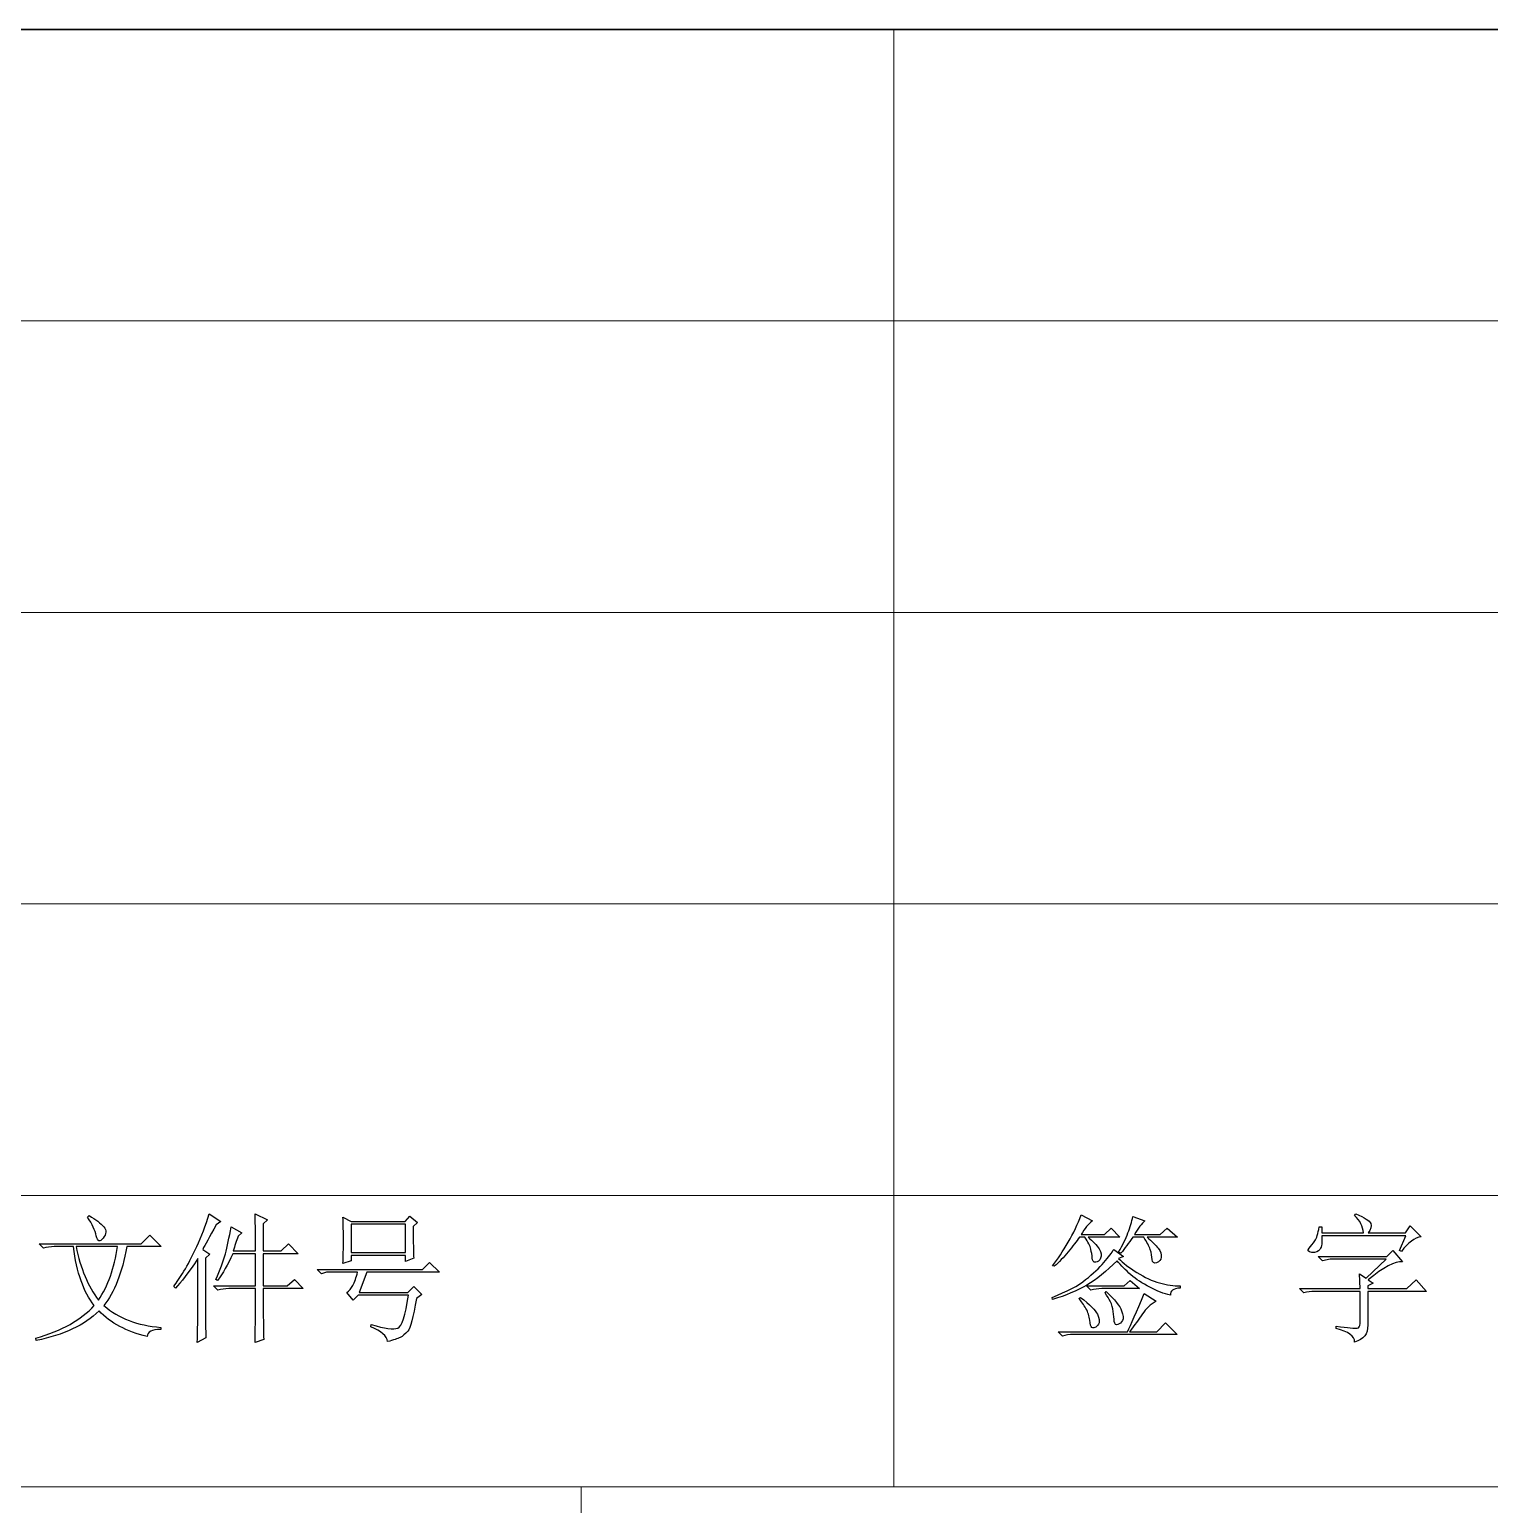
# Model space of a CAD drawing. Header units: millimetres. Extents: x -894 to 2281, y 379 to 1725.
# Drawn here: x -671.7 to -559.2, y 489.7 to 603.3 of the extents above; entities that cross this region are included whole.
import ezdxf

# ---------------------------------------------------------------- set-up
doc = ezdxf.new("R2010")
doc.units = ezdxf.units.MM
doc.layers.add('layer 1', color=7, linetype='Continuous')

msp = doc.modelspace()

# ---------------------------------------------------------------- linework, layer by layer
at = {"layer": 'layer 1', "lineweight": 35}
msp.add_open_spline([(93.735, 603.34), (93.735, 603.34), (-773.752, 603.34), (-773.752, 603.34)], degree=3, dxfattribs=at)
at = {"layer": 'layer 1', "color": 1, "lineweight": 9}
for points in [[(-605.074, 603.34), (-605.074, 603.34), (-605.074, 603.34), (-605.074, 603.34)], [(-605.074, 603.34), (-605.074, 603.34), (-605.074, 491.02), (-605.074, 491.02)], [(-484.589, 580.876), (-484.589, 580.876), (-773.752, 580.876), (-773.752, 580.876)], [(-484.589, 558.412), (-484.589, 558.412), (-773.752, 558.412), (-773.752, 558.412)], [(-484.589, 535.948), (-484.589, 535.948), (-773.752, 535.948), (-773.752, 535.948)], [(-484.589, 513.484), (-484.589, 513.484), (-773.752, 513.484), (-773.752, 513.484)], [(-195.427, 491.02), (-195.427, 491.02), (-773.752, 491.02), (-773.752, 491.02)], [(-629.171, 491.02), (-629.171, 491.02), (-629.171, 401.164), (-629.171, 401.164)]]:
    msp.add_open_spline(points, degree=3, dxfattribs=at)
at = {"layer": 'layer 1', "color": 1}
for points, knots in [([(-667.095, 511.929), (-667.095, 511.929), (-667.221, 511.803), (-667.221, 511.803), (-667.221, 511.803), (-666.857, 511.27), (-666.633, 510.786), (-666.548, 510.352), (-666.548, 510.352), (-666.464, 509.918), (-666.29, 509.862), (-666.023, 510.183), (-666.023, 510.183), (-665.757, 510.506), (-665.743, 510.8), (-665.982, 511.068), (-665.982, 511.068), (-666.22, 511.333), (-666.591, 511.62), (-667.095, 511.929)], [0, 0, 0, 0, 0.2, 0.2, 0.2, 0.2, 0.4, 0.4, 0.4, 0.4, 0.6, 0.6, 0.6, 0.6, 0.8, 0.8, 0.8, 0.8, 1, 1, 1, 1]), ([(-658.77, 502.132), (-658.77, 502.132), (-658.097, 502.511), (-658.097, 502.511), (-658.097, 502.511), (-658.126, 503.183), (-658.14, 503.772), (-658.14, 504.278), (-658.14, 504.278), (-658.14, 504.278), (-658.14, 508.649), (-658.14, 508.649), (-658.14, 508.649), (-658.14, 508.649), (-657.803, 508.944), (-657.803, 508.944), (-657.803, 508.944), (-657.803, 508.944), (-658.35, 509.322), (-658.35, 509.322), (-658.35, 509.322), (-658.181, 509.631), (-657.831, 510.26), (-657.299, 511.215), (-657.299, 511.215), (-657.299, 511.215), (-656.961, 511.466), (-656.961, 511.466), (-656.961, 511.466), (-656.961, 511.466), (-657.846, 512.054), (-657.846, 512.054), (-657.846, 512.054), (-658.126, 511.157), (-658.449, 510.318), (-658.813, 509.532), (-658.813, 509.532), (-659.177, 508.748), (-659.505, 508.116), (-659.799, 507.641), (-659.799, 507.641), (-660.096, 507.164), (-660.354, 506.771), (-660.578, 506.463), (-660.578, 506.463), (-660.578, 506.463), (-660.453, 506.337), (-660.453, 506.337), (-660.453, 506.337), (-660.031, 506.757), (-659.457, 507.514), (-658.728, 508.608), (-658.728, 508.608), (-658.728, 508.608), (-658.728, 504.15), (-658.728, 504.15), (-658.728, 504.15), (-658.728, 503.675), (-658.743, 503.002), (-658.77, 502.132)], [0, 0, 0, 0, 0.0666667, 0.0666667, 0.0666667, 0.0666667, 0.1333333, 0.1333333, 0.1333333, 0.1333333, 0.2, 0.2, 0.2, 0.2, 0.2666667, 0.2666667, 0.2666667, 0.2666667, 0.3333333, 0.3333333, 0.3333333, 0.3333333, 0.4, 0.4, 0.4, 0.4, 0.4666667, 0.4666667, 0.4666667, 0.4666667, 0.5333333, 0.5333333, 0.5333333, 0.5333333, 0.6, 0.6, 0.6, 0.6, 0.6666667, 0.6666667, 0.6666667, 0.6666667, 0.7333333, 0.7333333, 0.7333333, 0.7333333, 0.8, 0.8, 0.8, 0.8, 0.8666667, 0.8666667, 0.8666667, 0.8666667, 0.9333333, 0.9333333, 0.9333333, 0.9333333, 1, 1, 1, 1]), ([(-654.27, 509.196), (-654.27, 509.196), (-655.995, 509.196), (-655.995, 509.196), (-655.995, 509.196), (-655.883, 509.588), (-655.758, 509.966), (-655.616, 510.332), (-655.616, 510.332), (-655.616, 510.332), (-655.322, 510.583), (-655.322, 510.583), (-655.322, 510.583), (-655.322, 510.583), (-656.163, 511.046), (-656.163, 511.046), (-656.163, 511.046), (-656.303, 510.234), (-656.45, 509.539), (-656.604, 508.965), (-656.604, 508.965), (-656.759, 508.389), (-657.004, 507.738), (-657.34, 507.01), (-657.34, 507.01), (-657.34, 507.01), (-657.214, 506.925), (-657.214, 506.925), (-657.214, 506.925), (-656.795, 507.458), (-656.402, 508.145), (-656.037, 508.987), (-656.037, 508.987), (-656.037, 508.987), (-654.27, 508.987), (-654.27, 508.987), (-654.27, 508.987), (-654.27, 508.987), (-654.27, 506.506), (-654.27, 506.506), (-654.27, 506.506), (-654.27, 506.506), (-657.509, 506.506), (-657.509, 506.506), (-657.509, 506.506), (-657.509, 506.506), (-657.173, 506.168), (-657.173, 506.168), (-657.173, 506.168), (-656.92, 506.253), (-656.64, 506.296), (-656.332, 506.296), (-656.332, 506.296), (-656.332, 506.296), (-654.27, 506.296), (-654.27, 506.296), (-654.27, 506.296), (-654.27, 504.893), (-654.285, 503.506), (-654.314, 502.132), (-654.314, 502.132), (-654.314, 502.132), (-653.641, 502.385), (-653.641, 502.385), (-653.641, 502.385), (-653.668, 502.833), (-653.682, 504.136), (-653.682, 506.296), (-653.682, 506.296), (-653.682, 506.296), (-650.613, 506.296), (-650.613, 506.296), (-650.613, 506.296), (-650.613, 506.296), (-651.285, 507.01), (-651.285, 507.01), (-651.285, 507.01), (-651.285, 507.01), (-651.833, 506.506), (-651.833, 506.506), (-651.833, 506.506), (-651.833, 506.506), (-653.682, 506.506), (-653.682, 506.506), (-653.682, 506.506), (-653.682, 506.506), (-653.682, 508.987), (-653.682, 508.987), (-653.682, 508.987), (-653.682, 508.987), (-650.991, 508.987), (-650.991, 508.987), (-650.991, 508.987), (-650.991, 508.987), (-651.748, 509.742), (-651.748, 509.742), (-651.748, 509.742), (-651.748, 509.742), (-652.295, 509.196), (-652.295, 509.196), (-652.295, 509.196), (-652.295, 509.196), (-653.682, 509.196), (-653.682, 509.196), (-653.682, 509.196), (-653.682, 509.196), (-653.682, 511.299), (-653.682, 511.299), (-653.682, 511.299), (-653.682, 511.299), (-653.347, 511.593), (-653.347, 511.593), (-653.347, 511.593), (-653.347, 511.593), (-654.314, 512.054), (-654.314, 512.054), (-654.314, 512.054), (-654.285, 511.215), (-654.27, 510.26), (-654.27, 509.196)], [0, 0, 0, 0, 0.0333333, 0.0333333, 0.0333333, 0.0333333, 0.0666667, 0.0666667, 0.0666667, 0.0666667, 0.1, 0.1, 0.1, 0.1, 0.1333333, 0.1333333, 0.1333333, 0.1333333, 0.1666667, 0.1666667, 0.1666667, 0.1666667, 0.2, 0.2, 0.2, 0.2, 0.2333333, 0.2333333, 0.2333333, 0.2333333, 0.2666667, 0.2666667, 0.2666667, 0.2666667, 0.3, 0.3, 0.3, 0.3, 0.3333333, 0.3333333, 0.3333333, 0.3333333, 0.3666667, 0.3666667, 0.3666667, 0.3666667, 0.4, 0.4, 0.4, 0.4, 0.4333333, 0.4333333, 0.4333333, 0.4333333, 0.4666667, 0.4666667, 0.4666667, 0.4666667, 0.5, 0.5, 0.5, 0.5, 0.5333333, 0.5333333, 0.5333333, 0.5333333, 0.5666667, 0.5666667, 0.5666667, 0.5666667, 0.6, 0.6, 0.6, 0.6, 0.6333333, 0.6333333, 0.6333333, 0.6333333, 0.6666667, 0.6666667, 0.6666667, 0.6666667, 0.7, 0.7, 0.7, 0.7, 0.7333333, 0.7333333, 0.7333333, 0.7333333, 0.7666667, 0.7666667, 0.7666667, 0.7666667, 0.8, 0.8, 0.8, 0.8, 0.8333333, 0.8333333, 0.8333333, 0.8333333, 0.8666667, 0.8666667, 0.8666667, 0.8666667, 0.9, 0.9, 0.9, 0.9, 0.9333333, 0.9333333, 0.9333333, 0.9333333, 0.9666667, 0.9666667, 0.9666667, 0.9666667, 1, 1, 1, 1]), ([(-642.12, 511.087), (-642.12, 511.087), (-641.783, 511.382), (-641.783, 511.382), (-641.783, 511.382), (-641.783, 511.382), (-642.373, 511.887), (-642.373, 511.887), (-642.373, 511.887), (-642.373, 511.887), (-642.752, 511.466), (-642.752, 511.466), (-642.752, 511.466), (-642.752, 511.466), (-646.914, 511.466), (-646.914, 511.466), (-646.914, 511.466), (-646.914, 511.466), (-647.543, 511.803), (-647.543, 511.803), (-647.543, 511.803), (-647.516, 511.242), (-647.502, 510.646), (-647.502, 510.016), (-647.502, 510.016), (-647.502, 509.385), (-647.516, 508.789), (-647.543, 508.23), (-647.543, 508.23), (-647.543, 508.23), (-646.914, 508.44), (-646.914, 508.44), (-646.914, 508.44), (-646.914, 508.44), (-646.914, 508.859), (-646.914, 508.859), (-646.914, 508.859), (-646.914, 508.859), (-642.708, 508.859), (-642.708, 508.859), (-642.708, 508.859), (-642.708, 508.859), (-642.708, 508.396), (-642.708, 508.396), (-642.708, 508.396), (-642.708, 508.396), (-642.079, 508.649), (-642.079, 508.649), (-642.079, 508.649), (-642.106, 509.013), (-642.12, 509.826), (-642.12, 511.087)], [0, 0, 0, 0, 0.0769231, 0.0769231, 0.0769231, 0.0769231, 0.1538462, 0.1538462, 0.1538462, 0.1538462, 0.2307692, 0.2307692, 0.2307692, 0.2307692, 0.3076923, 0.3076923, 0.3076923, 0.3076923, 0.3846154, 0.3846154, 0.3846154, 0.3846154, 0.4615385, 0.4615385, 0.4615385, 0.4615385, 0.5384615, 0.5384615, 0.5384615, 0.5384615, 0.6153846, 0.6153846, 0.6153846, 0.6153846, 0.6923077, 0.6923077, 0.6923077, 0.6923077, 0.7692308, 0.7692308, 0.7692308, 0.7692308, 0.8461538, 0.8461538, 0.8461538, 0.8461538, 0.9230769, 0.9230769, 0.9230769, 0.9230769, 1, 1, 1, 1]), ([(-590.648, 511.972), (-590.901, 511.27), (-591.231, 510.569), (-591.637, 509.869), (-591.637, 509.869), (-592.044, 509.168), (-592.442, 508.565), (-592.835, 508.061), (-592.835, 508.061), (-592.835, 508.061), (-592.71, 508.018), (-592.71, 508.018), (-592.71, 508.018), (-592.345, 508.326), (-591.988, 508.698), (-591.637, 509.134), (-591.637, 509.134), (-591.287, 509.568), (-591, 509.939), (-590.775, 510.248), (-590.775, 510.248), (-590.775, 510.248), (-590.354, 510.248), (-590.354, 510.248), (-590.354, 510.248), (-590.103, 509.884), (-589.949, 509.582), (-589.893, 509.344), (-589.893, 509.344), (-589.836, 509.105), (-589.801, 508.874), (-589.787, 508.649), (-589.787, 508.649), (-589.773, 508.425), (-589.681, 508.319), (-589.515, 508.334), (-589.515, 508.334), (-589.346, 508.348), (-589.22, 508.454), (-589.136, 508.649), (-589.136, 508.649), (-589.052, 508.845), (-589.093, 509.084), (-589.261, 509.363), (-589.261, 509.363), (-589.43, 509.645), (-589.71, 509.939), (-590.103, 510.248), (-590.103, 510.248), (-590.103, 510.248), (-587.663, 510.248), (-587.663, 510.248), (-587.663, 510.248), (-587.663, 510.248), (-588.336, 510.962), (-588.336, 510.962), (-588.336, 510.962), (-588.336, 510.962), (-588.842, 510.458), (-588.842, 510.458), (-588.842, 510.458), (-588.842, 510.458), (-590.648, 510.458), (-590.648, 510.458), (-590.648, 510.458), (-590.368, 510.933), (-590.074, 511.285), (-589.766, 511.509), (-589.766, 511.509), (-589.766, 511.509), (-590.648, 511.972), (-590.648, 511.972)], [0, 0, 0, 0, 0.0555556, 0.0555556, 0.0555556, 0.0555556, 0.1111111, 0.1111111, 0.1111111, 0.1111111, 0.1666667, 0.1666667, 0.1666667, 0.1666667, 0.2222222, 0.2222222, 0.2222222, 0.2222222, 0.2777778, 0.2777778, 0.2777778, 0.2777778, 0.3333333, 0.3333333, 0.3333333, 0.3333333, 0.3888889, 0.3888889, 0.3888889, 0.3888889, 0.4444444, 0.4444444, 0.4444444, 0.4444444, 0.5, 0.5, 0.5, 0.5, 0.5555556, 0.5555556, 0.5555556, 0.5555556, 0.6111111, 0.6111111, 0.6111111, 0.6111111, 0.6666667, 0.6666667, 0.6666667, 0.6666667, 0.7222222, 0.7222222, 0.7222222, 0.7222222, 0.7777778, 0.7777778, 0.7777778, 0.7777778, 0.8333333, 0.8333333, 0.8333333, 0.8333333, 0.8888889, 0.8888889, 0.8888889, 0.8888889, 0.9444444, 0.9444444, 0.9444444, 0.9444444, 1, 1, 1, 1]), ([(-586.655, 511.845), (-586.739, 511.453), (-586.865, 511.032), (-587.033, 510.583), (-587.033, 510.583), (-587.202, 510.135), (-587.439, 509.645), (-587.747, 509.112), (-587.747, 509.112), (-587.747, 509.112), (-587.579, 509.028), (-587.579, 509.028), (-587.579, 509.028), (-587.272, 509.392), (-586.963, 509.799), (-586.655, 510.248), (-586.655, 510.248), (-586.655, 510.248), (-585.813, 510.248), (-585.813, 510.248), (-585.813, 510.248), (-585.561, 509.884), (-585.394, 509.568), (-585.309, 509.301), (-585.309, 509.301), (-585.225, 509.035), (-585.177, 508.782), (-585.162, 508.544), (-585.162, 508.544), (-585.148, 508.307), (-585.037, 508.222), (-584.825, 508.293), (-584.825, 508.293), (-584.615, 508.362), (-584.497, 508.502), (-584.468, 508.712), (-584.468, 508.712), (-584.439, 508.922), (-584.517, 509.154), (-584.7, 509.406), (-584.7, 509.406), (-584.883, 509.659), (-585.169, 509.939), (-585.561, 510.248), (-585.561, 510.248), (-585.561, 510.248), (-583.207, 510.248), (-583.207, 510.248), (-583.207, 510.248), (-583.207, 510.248), (-584.005, 510.962), (-584.005, 510.962), (-584.005, 510.962), (-584.005, 510.962), (-584.552, 510.458), (-584.552, 510.458), (-584.552, 510.458), (-584.552, 510.458), (-586.529, 510.458), (-586.529, 510.458), (-586.529, 510.458), (-586.248, 510.962), (-585.982, 511.312), (-585.729, 511.509), (-585.729, 511.509), (-585.729, 511.509), (-586.655, 511.845), (-586.655, 511.845)], [0, 0, 0, 0, 0.0588235, 0.0588235, 0.0588235, 0.0588235, 0.1176471, 0.1176471, 0.1176471, 0.1176471, 0.1764706, 0.1764706, 0.1764706, 0.1764706, 0.2352941, 0.2352941, 0.2352941, 0.2352941, 0.2941176, 0.2941176, 0.2941176, 0.2941176, 0.3529412, 0.3529412, 0.3529412, 0.3529412, 0.4117647, 0.4117647, 0.4117647, 0.4117647, 0.4705882, 0.4705882, 0.4705882, 0.4705882, 0.5294118, 0.5294118, 0.5294118, 0.5294118, 0.5882353, 0.5882353, 0.5882353, 0.5882353, 0.6470588, 0.6470588, 0.6470588, 0.6470588, 0.7058824, 0.7058824, 0.7058824, 0.7058824, 0.7647059, 0.7647059, 0.7647059, 0.7647059, 0.8235294, 0.8235294, 0.8235294, 0.8235294, 0.8823529, 0.8823529, 0.8823529, 0.8823529, 0.9411765, 0.9411765, 0.9411765, 0.9411765, 1, 1, 1, 1]), ([(-566.113, 509.238), (-566.113, 509.238), (-565.944, 509.154), (-565.944, 509.154), (-565.944, 509.154), (-565.44, 509.855), (-564.934, 510.234), (-564.43, 510.289), (-564.43, 510.289), (-564.43, 510.289), (-565.272, 511.131), (-565.272, 511.131), (-565.272, 511.131), (-565.272, 511.131), (-565.65, 510.583), (-565.65, 510.583), (-565.65, 510.583), (-565.65, 510.583), (-568.508, 510.583), (-568.508, 510.583), (-568.508, 510.583), (-568.312, 510.863), (-568.25, 511.109), (-568.32, 511.319), (-568.32, 511.319), (-568.39, 511.529), (-568.775, 511.774), (-569.477, 512.054), (-569.477, 512.054), (-569.477, 512.054), (-569.559, 511.929), (-569.559, 511.929), (-569.559, 511.929), (-569.139, 511.536), (-568.915, 511.087), (-568.887, 510.583), (-568.887, 510.583), (-568.887, 510.583), (-572.083, 510.583), (-572.083, 510.583), (-572.083, 510.583), (-572.083, 510.583), (-572.083, 511.046), (-572.083, 511.046), (-572.083, 511.046), (-572.083, 511.046), (-572.293, 511.046), (-572.293, 511.046), (-572.293, 511.046), (-572.378, 510.542), (-572.489, 510.183), (-572.629, 509.973), (-572.629, 509.973), (-572.769, 509.763), (-572.918, 509.575), (-573.07, 509.406), (-573.07, 509.406), (-573.224, 509.238), (-573.154, 509.134), (-572.86, 509.091), (-572.86, 509.091), (-572.566, 509.049), (-572.356, 509.127), (-572.23, 509.322), (-572.23, 509.322), (-572.103, 509.518), (-572.055, 509.869), (-572.083, 510.373), (-572.083, 510.373), (-572.083, 510.373), (-565.607, 510.373), (-565.607, 510.373), (-565.607, 510.373), (-565.607, 510.373), (-566.113, 509.238), (-566.113, 509.238)], [0, 0, 0, 0, 0.0526316, 0.0526316, 0.0526316, 0.0526316, 0.1052632, 0.1052632, 0.1052632, 0.1052632, 0.1578947, 0.1578947, 0.1578947, 0.1578947, 0.2105263, 0.2105263, 0.2105263, 0.2105263, 0.2631579, 0.2631579, 0.2631579, 0.2631579, 0.3157895, 0.3157895, 0.3157895, 0.3157895, 0.3684211, 0.3684211, 0.3684211, 0.3684211, 0.4210526, 0.4210526, 0.4210526, 0.4210526, 0.4736842, 0.4736842, 0.4736842, 0.4736842, 0.5263158, 0.5263158, 0.5263158, 0.5263158, 0.5789474, 0.5789474, 0.5789474, 0.5789474, 0.6315789, 0.6315789, 0.6315789, 0.6315789, 0.6842105, 0.6842105, 0.6842105, 0.6842105, 0.7368421, 0.7368421, 0.7368421, 0.7368421, 0.7894737, 0.7894737, 0.7894737, 0.7894737, 0.8421053, 0.8421053, 0.8421053, 0.8421053, 0.8947368, 0.8947368, 0.8947368, 0.8947368, 0.9473684, 0.9473684, 0.9473684, 0.9473684, 1, 1, 1, 1]), ([(-646.914, 511.256), (-646.914, 511.256), (-642.708, 511.256), (-642.708, 511.256), (-642.708, 511.256), (-642.708, 511.256), (-642.708, 509.069), (-642.708, 509.069), (-642.708, 509.069), (-642.708, 509.069), (-646.914, 509.069), (-646.914, 509.069), (-646.914, 509.069), (-646.914, 509.069), (-646.914, 511.256), (-646.914, 511.256)], [0, 0, 0, 0, 0.25, 0.25, 0.25, 0.25, 0.5, 0.5, 0.5, 0.5, 0.75, 0.75, 0.75, 0.75, 1, 1, 1, 1]), ([(-670.963, 509.742), (-670.963, 509.742), (-670.628, 509.406), (-670.628, 509.406), (-670.628, 509.406), (-670.375, 509.491), (-670.095, 509.532), (-669.786, 509.532), (-669.786, 509.532), (-669.786, 509.532), (-668.315, 509.532), (-668.315, 509.532), (-668.315, 509.532), (-668.062, 507.543), (-667.53, 506.028), (-666.717, 504.992), (-666.717, 504.992), (-667.698, 503.899), (-669.198, 503.058), (-671.216, 502.469), (-671.216, 502.469), (-671.216, 502.469), (-671.173, 502.301), (-671.173, 502.301), (-671.173, 502.301), (-669.071, 502.72), (-667.46, 503.478), (-666.339, 504.572), (-666.339, 504.572), (-665.442, 503.646), (-664.207, 502.988), (-662.637, 502.595), (-662.637, 502.595), (-662.61, 502.959), (-662.261, 503.142), (-661.588, 503.142), (-661.588, 503.142), (-661.588, 503.142), (-661.588, 503.309), (-661.588, 503.309), (-661.588, 503.309), (-663.382, 503.451), (-664.839, 504.01), (-665.96, 504.992), (-665.96, 504.992), (-665.147, 506), (-664.559, 507.514), (-664.195, 509.532), (-664.195, 509.532), (-664.195, 509.532), (-661.545, 509.532), (-661.545, 509.532), (-661.545, 509.532), (-661.545, 509.532), (-662.427, 510.415), (-662.427, 510.415), (-662.427, 510.415), (-662.427, 510.415), (-663.1, 509.742), (-663.1, 509.742), (-663.1, 509.742), (-663.1, 509.742), (-670.963, 509.742), (-670.963, 509.742)], [0, 0, 0, 0, 0.0625, 0.0625, 0.0625, 0.0625, 0.125, 0.125, 0.125, 0.125, 0.1875, 0.1875, 0.1875, 0.1875, 0.25, 0.25, 0.25, 0.25, 0.3125, 0.3125, 0.3125, 0.3125, 0.375, 0.375, 0.375, 0.375, 0.4375, 0.4375, 0.4375, 0.4375, 0.5, 0.5, 0.5, 0.5, 0.5625, 0.5625, 0.5625, 0.5625, 0.625, 0.625, 0.625, 0.625, 0.6875, 0.6875, 0.6875, 0.6875, 0.75, 0.75, 0.75, 0.75, 0.8125, 0.8125, 0.8125, 0.8125, 0.875, 0.875, 0.875, 0.875, 0.9375, 0.9375, 0.9375, 0.9375, 1, 1, 1, 1]), ([(-668.104, 509.532), (-668.104, 509.532), (-664.909, 509.532), (-664.909, 509.532), (-664.909, 509.532), (-665.162, 507.878), (-665.651, 506.506), (-666.38, 505.411), (-666.38, 505.411), (-667.194, 506.477), (-667.768, 507.851), (-668.104, 509.532)], [0, 0, 0, 0, 0.3333333, 0.3333333, 0.3333333, 0.3333333, 0.6666667, 0.6666667, 0.6666667, 0.6666667, 1, 1, 1, 1]), ([(-587.875, 508.44), (-587.566, 508.075), (-587.207, 507.717), (-586.802, 507.367), (-586.802, 507.367), (-586.395, 507.017), (-585.912, 506.694), (-585.351, 506.4), (-585.351, 506.4), (-584.791, 506.106), (-584.258, 505.903), (-583.754, 505.79), (-583.754, 505.79), (-583.81, 506.127), (-583.557, 506.308), (-582.997, 506.337), (-582.997, 506.337), (-582.997, 506.337), (-582.997, 506.506), (-582.997, 506.506), (-582.997, 506.506), (-583.501, 506.506), (-584.034, 506.583), (-584.594, 506.737), (-584.594, 506.737), (-585.155, 506.891), (-585.736, 507.157), (-586.339, 507.535), (-586.339, 507.535), (-586.942, 507.914), (-587.412, 508.271), (-587.747, 508.608), (-587.747, 508.608), (-587.747, 508.608), (-587.369, 508.775), (-587.369, 508.775), (-587.369, 508.775), (-587.369, 508.775), (-588.126, 509.322), (-588.126, 509.322), (-588.126, 509.322), (-588.266, 509.069), (-588.519, 508.734), (-588.883, 508.314), (-588.883, 508.314), (-589.247, 507.892), (-589.717, 507.451), (-590.291, 506.988), (-590.291, 506.988), (-590.867, 506.525), (-591.728, 506.071), (-592.878, 505.623), (-592.878, 505.623), (-592.878, 505.623), (-592.835, 505.454), (-592.835, 505.454), (-592.835, 505.454), (-591.827, 505.763), (-590.949, 506.134), (-590.207, 506.568), (-590.207, 506.568), (-589.464, 507.003), (-588.687, 507.627), (-587.875, 508.44)], [0, 0, 0, 0, 0.0625, 0.0625, 0.0625, 0.0625, 0.125, 0.125, 0.125, 0.125, 0.1875, 0.1875, 0.1875, 0.1875, 0.25, 0.25, 0.25, 0.25, 0.3125, 0.3125, 0.3125, 0.3125, 0.375, 0.375, 0.375, 0.375, 0.4375, 0.4375, 0.4375, 0.4375, 0.5, 0.5, 0.5, 0.5, 0.5625, 0.5625, 0.5625, 0.5625, 0.625, 0.625, 0.625, 0.625, 0.6875, 0.6875, 0.6875, 0.6875, 0.75, 0.75, 0.75, 0.75, 0.8125, 0.8125, 0.8125, 0.8125, 0.875, 0.875, 0.875, 0.875, 0.9375, 0.9375, 0.9375, 0.9375, 1, 1, 1, 1]), ([(-641.867, 505.539), (-641.867, 505.539), (-641.447, 505.833), (-641.447, 505.833), (-641.447, 505.833), (-641.447, 505.833), (-642.079, 506.463), (-642.079, 506.463), (-642.079, 506.463), (-642.079, 506.463), (-642.54, 506), (-642.54, 506), (-642.54, 506), (-642.54, 506), (-646.282, 506), (-646.282, 506), (-646.282, 506), (-646.282, 506), (-645.694, 507.557), (-645.694, 507.557), (-645.694, 507.557), (-645.694, 507.557), (-640.102, 507.557), (-640.102, 507.557), (-640.102, 507.557), (-640.102, 507.557), (-640.859, 508.314), (-640.859, 508.314), (-640.859, 508.314), (-640.859, 508.314), (-641.406, 507.767), (-641.406, 507.767), (-641.406, 507.767), (-641.406, 507.767), (-649.52, 507.767), (-649.52, 507.767), (-649.52, 507.767), (-649.52, 507.767), (-649.183, 507.429), (-649.183, 507.429), (-649.183, 507.429), (-649.183, 507.429), (-648.806, 507.557), (-648.806, 507.557), (-648.806, 507.557), (-648.806, 507.557), (-646.41, 507.557), (-646.41, 507.557), (-646.41, 507.557), (-646.521, 507.135), (-646.641, 506.8), (-646.767, 506.547), (-646.767, 506.547), (-646.892, 506.296), (-647.053, 506.113), (-647.249, 506), (-647.249, 506), (-647.249, 506), (-646.745, 505.411), (-646.745, 505.411), (-646.745, 505.411), (-646.745, 505.411), (-646.366, 505.79), (-646.366, 505.79), (-646.366, 505.79), (-646.366, 505.79), (-642.498, 505.79), (-642.498, 505.79), (-642.498, 505.79), (-642.723, 504.22), (-642.996, 503.373), (-643.318, 503.246), (-643.318, 503.246), (-643.641, 503.121), (-644.321, 503.212), (-645.358, 503.52), (-645.358, 503.52), (-645.358, 503.52), (-645.399, 503.352), (-645.399, 503.352), (-645.399, 503.352), (-644.587, 503.015), (-644.153, 502.636), (-644.097, 502.216), (-644.097, 502.216), (-643.649, 502.329), (-643.326, 502.433), (-643.128, 502.532), (-643.128, 502.532), (-642.933, 502.631), (-642.737, 502.79), (-642.54, 503.015), (-642.54, 503.015), (-642.344, 503.239), (-642.12, 504.08), (-641.867, 505.539)], [0, 0, 0, 0, 0.0416667, 0.0416667, 0.0416667, 0.0416667, 0.0833333, 0.0833333, 0.0833333, 0.0833333, 0.125, 0.125, 0.125, 0.125, 0.1666667, 0.1666667, 0.1666667, 0.1666667, 0.2083333, 0.2083333, 0.2083333, 0.2083333, 0.25, 0.25, 0.25, 0.25, 0.2916667, 0.2916667, 0.2916667, 0.2916667, 0.3333333, 0.3333333, 0.3333333, 0.3333333, 0.375, 0.375, 0.375, 0.375, 0.4166667, 0.4166667, 0.4166667, 0.4166667, 0.4583333, 0.4583333, 0.4583333, 0.4583333, 0.5, 0.5, 0.5, 0.5, 0.5416667, 0.5416667, 0.5416667, 0.5416667, 0.5833333, 0.5833333, 0.5833333, 0.5833333, 0.625, 0.625, 0.625, 0.625, 0.6666667, 0.6666667, 0.6666667, 0.6666667, 0.7083333, 0.7083333, 0.7083333, 0.7083333, 0.75, 0.75, 0.75, 0.75, 0.7916667, 0.7916667, 0.7916667, 0.7916667, 0.8333333, 0.8333333, 0.8333333, 0.8333333, 0.875, 0.875, 0.875, 0.875, 0.9166667, 0.9166667, 0.9166667, 0.9166667, 0.9583333, 0.9583333, 0.9583333, 0.9583333, 1, 1, 1, 1]), ([(-569.139, 506.296), (-569.139, 506.296), (-573.807, 506.296), (-573.807, 506.296), (-573.807, 506.296), (-573.807, 506.296), (-573.47, 505.959), (-573.47, 505.959), (-573.47, 505.959), (-573.217, 506.043), (-572.937, 506.084), (-572.629, 506.084), (-572.629, 506.084), (-572.629, 506.084), (-569.139, 506.084), (-569.139, 506.084), (-569.139, 506.084), (-569.139, 506.084), (-569.139, 503.605), (-569.139, 503.605), (-569.139, 503.605), (-569.139, 503.381), (-569.217, 503.26), (-569.371, 503.246), (-569.371, 503.246), (-569.525, 503.232), (-570.065, 503.282), (-570.989, 503.393), (-570.989, 503.393), (-570.989, 503.393), (-570.989, 503.226), (-570.989, 503.226), (-570.989, 503.226), (-570.036, 502.973), (-569.559, 502.623), (-569.559, 502.175), (-569.559, 502.175), (-568.86, 502.371), (-568.522, 502.805), (-568.551, 503.478), (-568.551, 503.478), (-568.551, 503.478), (-568.551, 506.084), (-568.551, 506.084), (-568.551, 506.084), (-568.551, 506.084), (-564.011, 506.084), (-564.011, 506.084), (-564.011, 506.084), (-564.011, 506.084), (-564.809, 506.968), (-564.809, 506.968), (-564.809, 506.968), (-564.809, 506.968), (-565.523, 506.296), (-565.523, 506.296), (-565.523, 506.296), (-565.523, 506.296), (-568.551, 506.296), (-568.551, 506.296), (-568.551, 506.296), (-568.551, 506.296), (-568.551, 506.506), (-568.551, 506.506), (-568.551, 506.506), (-568.551, 506.506), (-568.131, 506.715), (-568.131, 506.715), (-568.131, 506.715), (-568.131, 506.715), (-568.508, 506.968), (-568.508, 506.968), (-568.508, 506.968), (-567.331, 507.948), (-566.448, 508.411), (-565.86, 508.355), (-565.86, 508.355), (-565.86, 508.355), (-566.617, 509.238), (-566.617, 509.238), (-566.617, 509.238), (-566.617, 509.238), (-567.08, 508.775), (-567.08, 508.775), (-567.08, 508.775), (-567.08, 508.775), (-572.378, 508.775), (-572.378, 508.775), (-572.378, 508.775), (-572.378, 508.775), (-572.04, 508.44), (-572.04, 508.44), (-572.04, 508.44), (-572.04, 508.44), (-571.452, 508.565), (-571.452, 508.565), (-571.452, 508.565), (-571.452, 508.565), (-567.121, 508.565), (-567.121, 508.565), (-567.121, 508.565), (-567.121, 508.565), (-568.677, 507.094), (-568.677, 507.094), (-568.677, 507.094), (-568.677, 507.094), (-569.181, 507.429), (-569.181, 507.429), (-569.181, 507.429), (-569.154, 506.925), (-569.139, 506.547), (-569.139, 506.296)], [0, 0, 0, 0, 0.0357143, 0.0357143, 0.0357143, 0.0357143, 0.0714286, 0.0714286, 0.0714286, 0.0714286, 0.1071429, 0.1071429, 0.1071429, 0.1071429, 0.1428571, 0.1428571, 0.1428571, 0.1428571, 0.1785714, 0.1785714, 0.1785714, 0.1785714, 0.2142857, 0.2142857, 0.2142857, 0.2142857, 0.25, 0.25, 0.25, 0.25, 0.2857143, 0.2857143, 0.2857143, 0.2857143, 0.3214286, 0.3214286, 0.3214286, 0.3214286, 0.3571429, 0.3571429, 0.3571429, 0.3571429, 0.3928571, 0.3928571, 0.3928571, 0.3928571, 0.4285714, 0.4285714, 0.4285714, 0.4285714, 0.4642857, 0.4642857, 0.4642857, 0.4642857, 0.5, 0.5, 0.5, 0.5, 0.5357143, 0.5357143, 0.5357143, 0.5357143, 0.5714286, 0.5714286, 0.5714286, 0.5714286, 0.6071429, 0.6071429, 0.6071429, 0.6071429, 0.6428571, 0.6428571, 0.6428571, 0.6428571, 0.6785714, 0.6785714, 0.6785714, 0.6785714, 0.7142857, 0.7142857, 0.7142857, 0.7142857, 0.75, 0.75, 0.75, 0.75, 0.7857143, 0.7857143, 0.7857143, 0.7857143, 0.8214286, 0.8214286, 0.8214286, 0.8214286, 0.8571429, 0.8571429, 0.8571429, 0.8571429, 0.8928571, 0.8928571, 0.8928571, 0.8928571, 0.9285714, 0.9285714, 0.9285714, 0.9285714, 0.9642857, 0.9642857, 0.9642857, 0.9642857, 1, 1, 1, 1]), ([(-585.772, 505.917), (-586.361, 504.487), (-586.795, 503.506), (-587.075, 502.973), (-587.075, 502.973), (-587.075, 502.973), (-592.415, 502.973), (-592.415, 502.973), (-592.415, 502.973), (-592.415, 502.973), (-592.078, 502.636), (-592.078, 502.636), (-592.078, 502.636), (-591.827, 502.72), (-591.545, 502.764), (-591.238, 502.764), (-591.238, 502.764), (-591.238, 502.764), (-583.248, 502.764), (-583.248, 502.764), (-583.248, 502.764), (-583.248, 502.764), (-584.133, 503.646), (-584.133, 503.646), (-584.133, 503.646), (-584.133, 503.646), (-584.805, 502.973), (-584.805, 502.973), (-584.805, 502.973), (-584.805, 502.973), (-586.906, 502.973), (-586.906, 502.973), (-586.906, 502.973), (-586.515, 503.478), (-586.185, 503.933), (-585.919, 504.34), (-585.919, 504.34), (-585.652, 504.746), (-585.295, 505.076), (-584.847, 505.327), (-584.847, 505.327), (-584.847, 505.327), (-585.772, 505.917), (-585.772, 505.917)], [0, 0, 0, 0, 0.0909091, 0.0909091, 0.0909091, 0.0909091, 0.1818182, 0.1818182, 0.1818182, 0.1818182, 0.2727273, 0.2727273, 0.2727273, 0.2727273, 0.3636364, 0.3636364, 0.3636364, 0.3636364, 0.4545455, 0.4545455, 0.4545455, 0.4545455, 0.5454545, 0.5454545, 0.5454545, 0.5454545, 0.6363636, 0.6363636, 0.6363636, 0.6363636, 0.7272727, 0.7272727, 0.7272727, 0.7272727, 0.8181818, 0.8181818, 0.8181818, 0.8181818, 0.9090909, 0.9090909, 0.9090909, 0.9090909, 1, 1, 1, 1]), ([(-590.229, 506.506), (-590.229, 506.506), (-589.893, 506.168), (-589.893, 506.168), (-589.893, 506.168), (-589.64, 506.253), (-589.36, 506.296), (-589.052, 506.296), (-589.052, 506.296), (-589.052, 506.296), (-586.151, 506.296), (-586.151, 506.296), (-586.151, 506.296), (-586.151, 506.296), (-586.865, 506.925), (-586.865, 506.925), (-586.865, 506.925), (-586.865, 506.925), (-587.328, 506.506), (-587.328, 506.506), (-587.328, 506.506), (-587.328, 506.506), (-590.229, 506.506), (-590.229, 506.506)], [0, 0, 0, 0, 0.1666667, 0.1666667, 0.1666667, 0.1666667, 0.3333333, 0.3333333, 0.3333333, 0.3333333, 0.5, 0.5, 0.5, 0.5, 0.6666667, 0.6666667, 0.6666667, 0.6666667, 0.8333333, 0.8333333, 0.8333333, 0.8333333, 1, 1, 1, 1]), ([(-588.714, 506.084), (-588.714, 506.084), (-588.799, 505.959), (-588.799, 505.959), (-588.799, 505.959), (-588.63, 505.734), (-588.49, 505.51), (-588.379, 505.286), (-588.379, 505.286), (-588.266, 505.062), (-588.196, 504.809), (-588.169, 504.529), (-588.169, 504.529), (-588.14, 504.249), (-588.111, 503.996), (-588.085, 503.772), (-588.085, 503.772), (-588.056, 503.547), (-587.964, 503.463), (-587.81, 503.52), (-587.81, 503.52), (-587.656, 503.576), (-587.538, 503.68), (-587.453, 503.835), (-587.453, 503.835), (-587.369, 503.989), (-587.39, 504.242), (-587.516, 504.591), (-587.516, 504.591), (-587.643, 504.943), (-588.042, 505.44), (-588.714, 506.084)], [0, 0, 0, 0, 0.125, 0.125, 0.125, 0.125, 0.25, 0.25, 0.25, 0.25, 0.375, 0.375, 0.375, 0.375, 0.5, 0.5, 0.5, 0.5, 0.625, 0.625, 0.625, 0.625, 0.75, 0.75, 0.75, 0.75, 0.875, 0.875, 0.875, 0.875, 1, 1, 1, 1]), ([(-590.691, 505.623), (-590.691, 505.623), (-590.817, 505.539), (-590.817, 505.539), (-590.817, 505.539), (-590.621, 505.314), (-590.438, 505.054), (-590.27, 504.76), (-590.27, 504.76), (-590.103, 504.466), (-590.004, 504.165), (-589.975, 503.856), (-589.975, 503.856), (-589.949, 503.547), (-589.893, 503.366), (-589.809, 503.309), (-589.809, 503.309), (-589.724, 503.253), (-589.626, 503.26), (-589.515, 503.33), (-589.515, 503.33), (-589.401, 503.4), (-589.317, 503.506), (-589.261, 503.646), (-589.261, 503.646), (-589.206, 503.786), (-589.247, 504.01), (-589.387, 504.319), (-589.387, 504.319), (-589.527, 504.627), (-589.963, 505.062), (-590.691, 505.623)], [0, 0, 0, 0, 0.125, 0.125, 0.125, 0.125, 0.25, 0.25, 0.25, 0.25, 0.375, 0.375, 0.375, 0.375, 0.5, 0.5, 0.5, 0.5, 0.625, 0.625, 0.625, 0.625, 0.75, 0.75, 0.75, 0.75, 0.875, 0.875, 0.875, 0.875, 1, 1, 1, 1])]:
    msp.add_open_spline(points, degree=3, knots=knots, dxfattribs=at)

doc.saveas('drawing.dxf')
